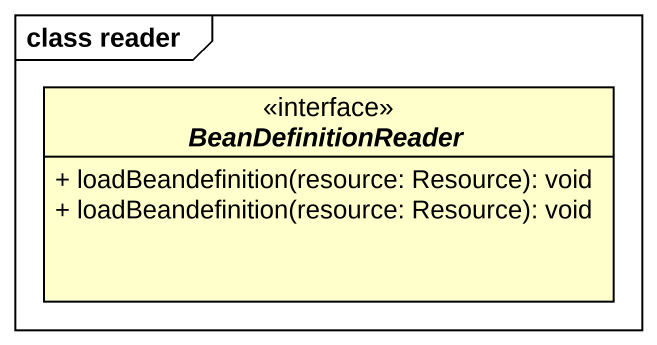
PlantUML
@startuml
mainframe class reader
hide circle
hide empty members
skinparam classAttributeIconSize 0
interface BeanDefinitionReader <<interface>> {
  + loadBeandefinition(resource: Resource): void
  + loadBeandefinition(resource: Resource): void
}
@enduml
